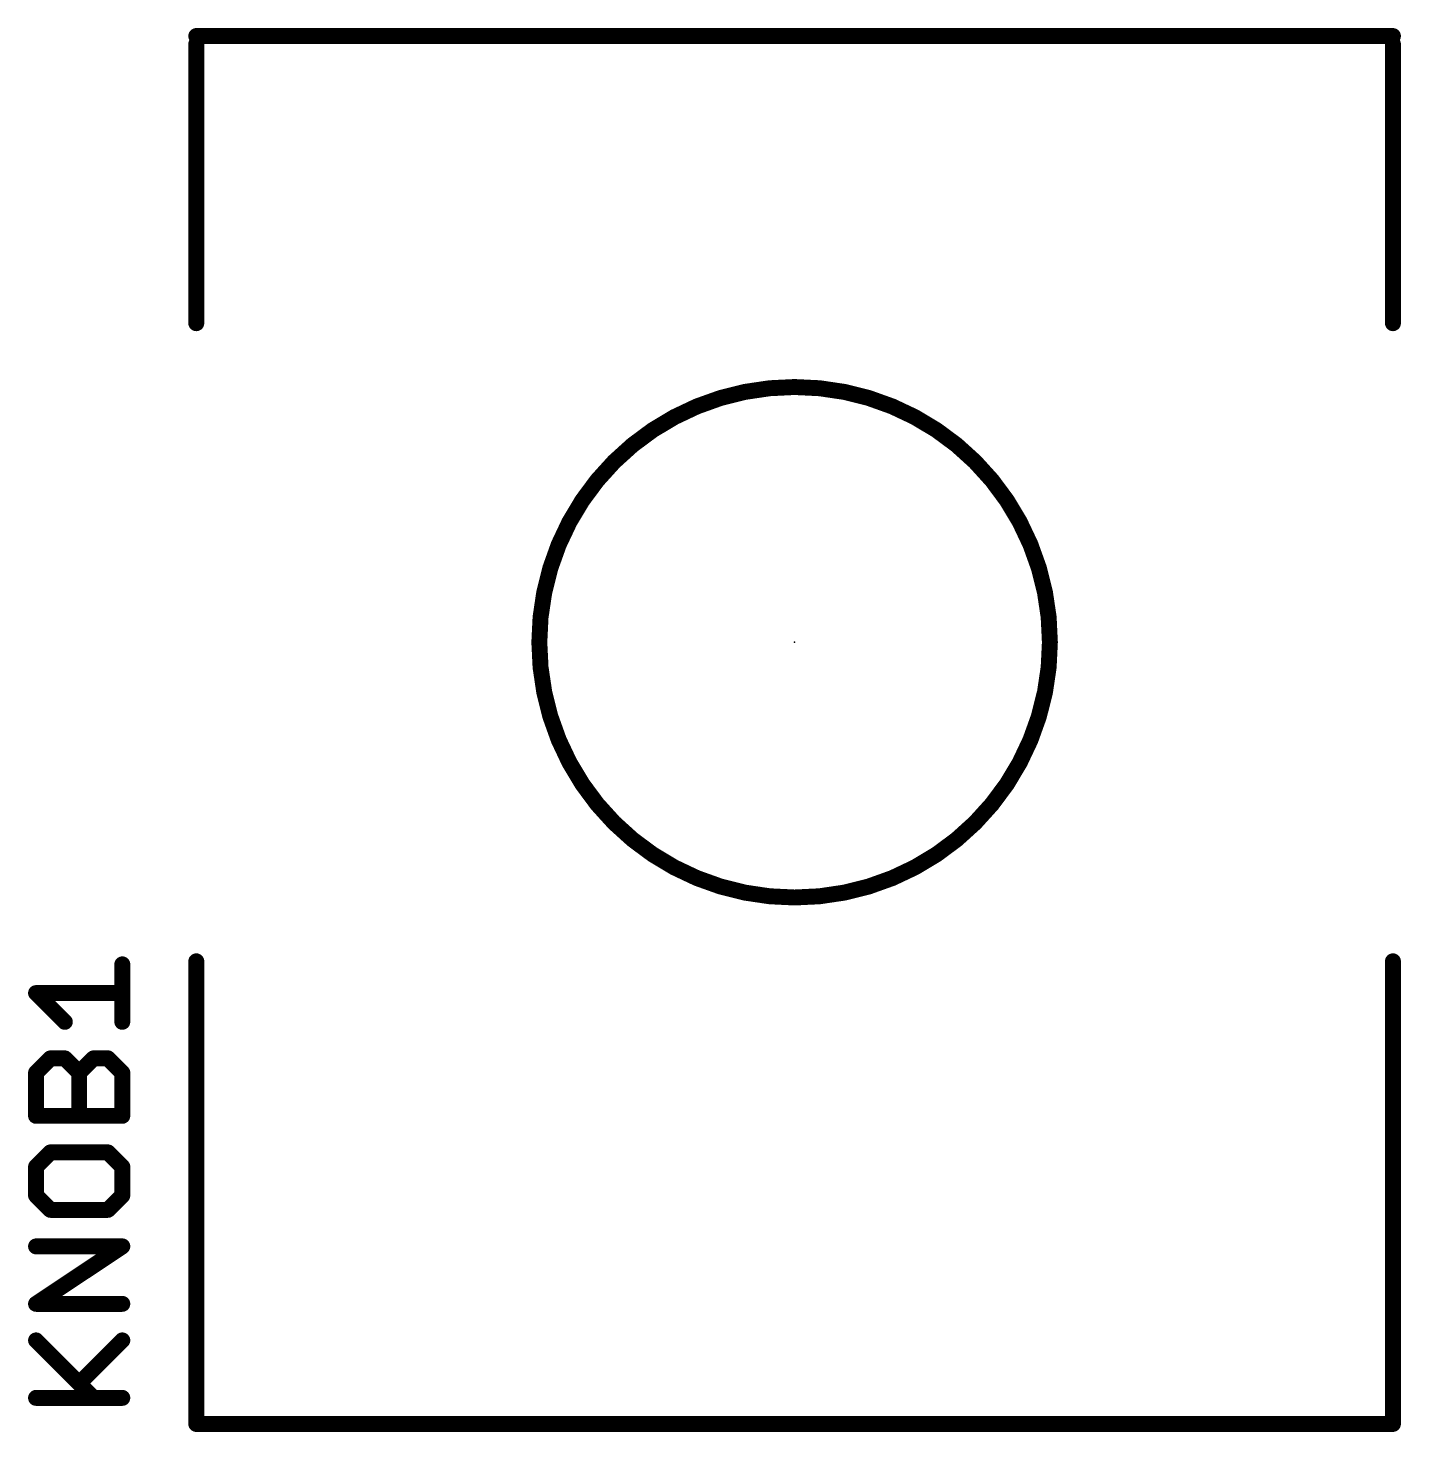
# Model space of a CAD drawing. Extents: x 0 to 100, y 1 to 103.
# Drawn here: x 23.9 to 34.83, y 68.71 to 79.89 of the extents above; entities that cross this region are included whole.
import ezdxf

# ---------------------------------------------------------------- set-up
doc = ezdxf.new("R2010")
doc.units = 0
for name, color, linetype in [('21', 253, 'CONTINUOUS'), ('23', 7, 'CONTINUOUS'), ('25', 253, 'CONTINUOUS')]:
    doc.layers.add(name, color=color, linetype=linetype)

msp = doc.modelspace()

# ---------------------------------------------------------------- linework, layer by layer
at = {"layer": '21', "const_width": 0.127}
for points in [[(34.7625, 79.826), (25.2375, 79.826)], [(25.2375, 77.54), (25.2375, 79.7625)], [(34.7625, 77.54), (34.7625, 79.7625)], [(25.2375, 68.777), (25.2375, 72.46)], [(34.7625, 68.777), (34.7625, 72.46)], [(25.2375, 68.777), (34.7625, 68.777)]]:
    msp.add_lwpolyline(points, dxfattribs=at)
at = {"layer": '21'}
for points, const_width in [([(25.2375, 79.8578, 1), (25.2375, 79.7943)], 0.0635), ([(25.2692, 79.7625, 1), (25.2058, 79.7625)], 0.0635), ([(34.7943, 79.7625, 1), (34.7308, 79.7625)], 0.0635), ([(34.7625, 79.7943, 1), (34.7625, 79.8578)], 0.0635), ([(25.2058, 77.54, 1), (25.2692, 77.54)], 0.0635), ([(34.7308, 77.54, 1), (34.7943, 77.54)], 0.0635), ([(30, 72.968, 1), (30, 77.032, 1), (30, 72.968)], 0.127), ([(25.2692, 72.46, 1), (25.2058, 72.46)], 0.0635), ([(34.7943, 72.46, 1), (34.7308, 72.46)], 0.0635), ([(25.2375, 68.8088, 1), (25.2375, 68.7452)], 0.0635), ([(25.2058, 68.777, 1), (25.2692, 68.777)], 0.0635), ([(34.7308, 68.777, 1), (34.7943, 68.777)], 0.0635), ([(34.7625, 68.7452, 1), (34.7625, 68.8088)], 0.0635)]:
    msp.add_lwpolyline(points, format="xyb", dxfattribs=dict(at, const_width=const_width))
at = {"layer": '23'}
msp.add_point((30, 75), dxfattribs=at)
at = {"layer": '25', "const_width": 0.127}
for points in [[(24.6485, 71.9782), (24.6485, 72.4358)], [(24.1909, 71.9782), (23.9621, 72.207)], [(23.9621, 72.207), (24.6485, 72.207)], [(23.9621, 71.5729), (24.0765, 71.6873)], [(24.0765, 71.6873), (24.1909, 71.6873)], [(24.1909, 71.6873), (24.3053, 71.5729)], [(24.3053, 71.5729), (24.4197, 71.6873)], [(24.4197, 71.6873), (24.5341, 71.6873)], [(24.5341, 71.6873), (24.6485, 71.5729)], [(23.9621, 71.2297), (23.9621, 71.5729)], [(24.3053, 71.2297), (24.3053, 71.5729)], [(24.6485, 71.5729), (24.6485, 71.2297)], [(24.6485, 71.2297), (23.9621, 71.2297)], [(24.0765, 70.9389), (23.9621, 70.8245)], [(24.5341, 70.9389), (24.0765, 70.9389)], [(24.6485, 70.8245), (24.5341, 70.9389)], [(23.9621, 70.8245), (23.9621, 70.5957)], [(24.6485, 70.5957), (24.6485, 70.8245)], [(23.9621, 70.5957), (24.0765, 70.4813)], [(24.5341, 70.4813), (24.6485, 70.5957)], [(24.0765, 70.4813), (24.5341, 70.4813)], [(23.9621, 69.7329), (24.6485, 70.1905)], [(24.6485, 70.1905), (23.9621, 70.1905)], [(24.6485, 69.7329), (23.9621, 69.7329)], [(24.4197, 68.9845), (23.9621, 69.4421)], [(24.3053, 69.0989), (24.6485, 69.4421)], [(23.9621, 68.9845), (24.6485, 68.9845)]]:
    msp.add_lwpolyline(points, dxfattribs=at)
at = {"layer": '25', "const_width": 0.0635}
for points in [[(24.6803, 72.4358, 1), (24.6168, 72.4358)], [(23.9621, 72.2387, 1), (23.9621, 72.1752)], [(23.9846, 72.2294, 1), (23.9397, 72.1845)], [(24.6485, 72.1752, 1), (24.6485, 72.2387)], [(24.1685, 71.9557, 1), (24.2134, 72.0006)], [(24.6168, 71.9782, 1), (24.6803, 71.9782)], [(24.0765, 71.7191, 1), (24.0765, 71.6556)], [(24.099, 71.6649, 1), (24.0541, 71.7098)], [(24.2134, 71.7098, 1), (24.1685, 71.6649)], [(24.1909, 71.6556, 1), (24.1909, 71.7191)], [(24.4197, 71.7191, 1), (24.4197, 71.6556)], [(24.4422, 71.6649, 1), (24.3973, 71.7098)], [(24.5566, 71.7098, 1), (24.5117, 71.6649)], [(24.5341, 71.6556, 1), (24.5341, 71.7191)], [(23.9939, 71.5729, 1), (23.9304, 71.5729)], [(23.9397, 71.5954, 1), (23.9846, 71.5505)], [(24.3371, 71.5729, 1), (24.2736, 71.5729)], [(24.2829, 71.5954, 1), (24.3278, 71.5505)], [(24.2829, 71.5505, 1), (24.3278, 71.5954)], [(24.6803, 71.5729, 1), (24.6168, 71.5729)], [(24.626, 71.5505, 1), (24.671, 71.5954)], [(23.9621, 71.2615, 1), (23.9621, 71.198)], [(23.9304, 71.2297, 1), (23.9939, 71.2297)], [(24.2736, 71.2297, 1), (24.3371, 71.2297)], [(24.6168, 71.2297, 1), (24.6803, 71.2297)], [(24.6485, 71.198, 1), (24.6485, 71.2615)], [(24.0765, 70.9707, 1), (24.0765, 70.9072)], [(24.099, 70.9165, 1), (24.0541, 70.9614)], [(24.5566, 70.9614, 1), (24.5117, 70.9165)], [(24.5341, 70.9072, 1), (24.5341, 70.9707)], [(23.9939, 70.8245, 1), (23.9304, 70.8245)], [(23.9397, 70.847, 1), (23.9846, 70.8021)], [(24.6803, 70.8245, 1), (24.6168, 70.8245)], [(24.626, 70.8021, 1), (24.671, 70.847)], [(23.9846, 70.6182, 1), (23.9397, 70.5733)], [(24.671, 70.5733, 1), (24.626, 70.6182)], [(23.9304, 70.5957, 1), (23.9939, 70.5957)], [(24.0765, 70.5131, 1), (24.0765, 70.4496)], [(24.0541, 70.4589, 1), (24.099, 70.5038)], [(24.5117, 70.5038, 1), (24.5566, 70.4589)], [(24.5341, 70.4496, 1), (24.5341, 70.5131)], [(24.6168, 70.5957, 1), (24.6803, 70.5957)], [(23.9621, 70.2223, 1), (23.9621, 70.1588)], [(24.6661, 70.1641, 1), (24.6309, 70.2169)], [(24.6485, 70.1588, 1), (24.6485, 70.2223)], [(23.9621, 69.7647, 1), (23.9621, 69.7012)], [(23.9445, 69.7593, 1), (23.9797, 69.7065)], [(24.6485, 69.7012, 1), (24.6485, 69.7647)], [(23.9846, 69.4645, 1), (23.9397, 69.4196)], [(24.671, 69.4196, 1), (24.626, 69.4645)], [(24.2829, 69.1213, 1), (24.3278, 69.0764)], [(23.9621, 69.0162, 1), (23.9621, 68.9527)], [(24.3973, 68.962, 1), (24.4422, 69.007)], [(24.6485, 68.9527, 1), (24.6485, 69.0162)]]:
    msp.add_lwpolyline(points, format="xyb", dxfattribs=at)

doc.saveas('drawing.dxf')
